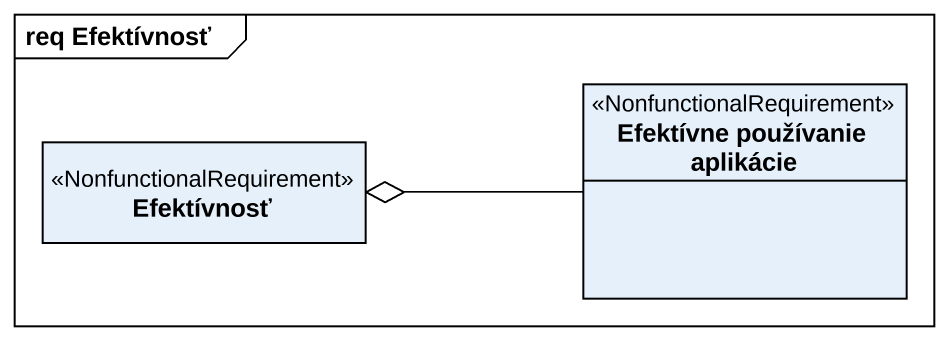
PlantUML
@startuml
mainframe req Efektívnosť
hide circle
hide empty members
class "Efektívne používanie aplikácie" as Efektívne_používanie <<NonfunctionalRequirement>>
class Efektívnosť <<NonfunctionalRequirement>>
Efektívne_používanie -left-o Efektívnosť
@enduml
